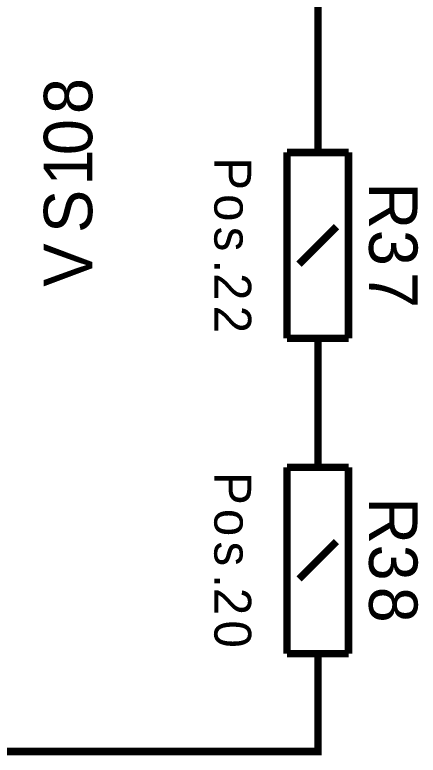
# Model space of a CAD drawing. Header units: millimetres. Extents: x 0 to 20.9, y 0 to 9.5.
# Drawn here: x 18.519 to 19.16, y 2.093 to 3.269 of the extents above; entities that cross this region are included whole.
import ezdxf

# ---------------------------------------------------------------- set-up
doc = ezdxf.new("R2010")
doc.units = ezdxf.units.MM
doc.header["$MEASUREMENT"] = 0
doc.layers.add('Sheet', color=255, linetype='Continuous')

msp = doc.modelspace()

# ---------------------------------------------------------------- linework, layer by layer
at = {"layer": 'Sheet', "const_width": 0.0118}
for points in [[(19.0007, 3.0993), (19.0007, 3.2998), (19.0007, 3.4059)], [(19.0007, 3.05), (19.0007, 3.0993)], [(18.9514, 2.7551), (18.9514, 3.05)], [(18.9514, 3.05), (19.0492, 3.05)], [(19.0492, 3.05), (19.0492, 2.7551)], [(19.03, 2.9322), (18.9707, 2.8729)], [(19.0492, 2.7551), (18.9514, 2.7551)], [(19.0007, 2.7551), (19.0007, 2.7058)], [(19.0007, 2.5997), (19.0007, 2.7058)], [(19.0007, 2.5504), (19.0007, 2.5997)], [(18.9514, 2.2547), (18.9514, 2.5504)], [(18.9514, 2.5504), (19.0492, 2.5504)], [(19.0492, 2.5504), (19.0492, 2.2547)], [(19.03, 2.4326), (18.9707, 2.3733)], [(19.0492, 2.2547), (18.9514, 2.2547)], [(19.0007, 2.2555), (19.0007, 2.2063)], [(19.0007, 2.2063), (19.0007, 2.0993), (18, 2.0993)]]:
    msp.add_lwpolyline(points, dxfattribs=at)

# ---------------------------------------------------------------- texts
at = {"layer": 'Sheet'}
for s, height, rotation, p in [('8', 0.0769, 90, (18.6424, 3.111)), ('0', 0.0769, 90, (18.6424, 3.0458)), ('1', 0.0769, 90, (18.6424, 2.9974)), ('P', 0.0585, 270, (18.8362, 3.0425)), ('S', 0.0769, 90, (18.6424, 2.9222)), ('R', 0.0769, 270, (19.0818, 3.0024)), ('o', 0.0585, 270, (18.8362, 2.984)), ('s', 0.0585, 270, (18.8362, 2.9322)), ('3', 0.0769, 270, (19.0818, 2.9272)), ('V', 0.0769, 90, (18.6424, 2.837)), ('.', 0.0585, 270, (18.8362, 2.8804)), ('2', 0.0585, 270, (18.8362, 2.8587)), ('7', 0.0769, 270, (19.0818, 2.8604)), ('2', 0.0585, 270, (18.8362, 2.8069)), ('P', 0.0585, 270, (18.8362, 2.5429)), ('R', 0.0769, 270, (19.0818, 2.5028)), ('o', 0.0585, 270, (18.8362, 2.4844)), ('s', 0.0585, 270, (18.8362, 2.4326)), ('3', 0.0769, 270, (19.0818, 2.4276)), ('.', 0.0585, 270, (18.8362, 2.3808)), ('2', 0.0585, 270, (18.8362, 2.3591)), ('8', 0.0769, 270, (19.0818, 2.3608)), ('0', 0.0585, 270, (18.8362, 2.3073))]:
    msp.add_text(s, height=height, rotation=rotation, dxfattribs=at).set_placement(p)

doc.saveas('drawing.dxf')
